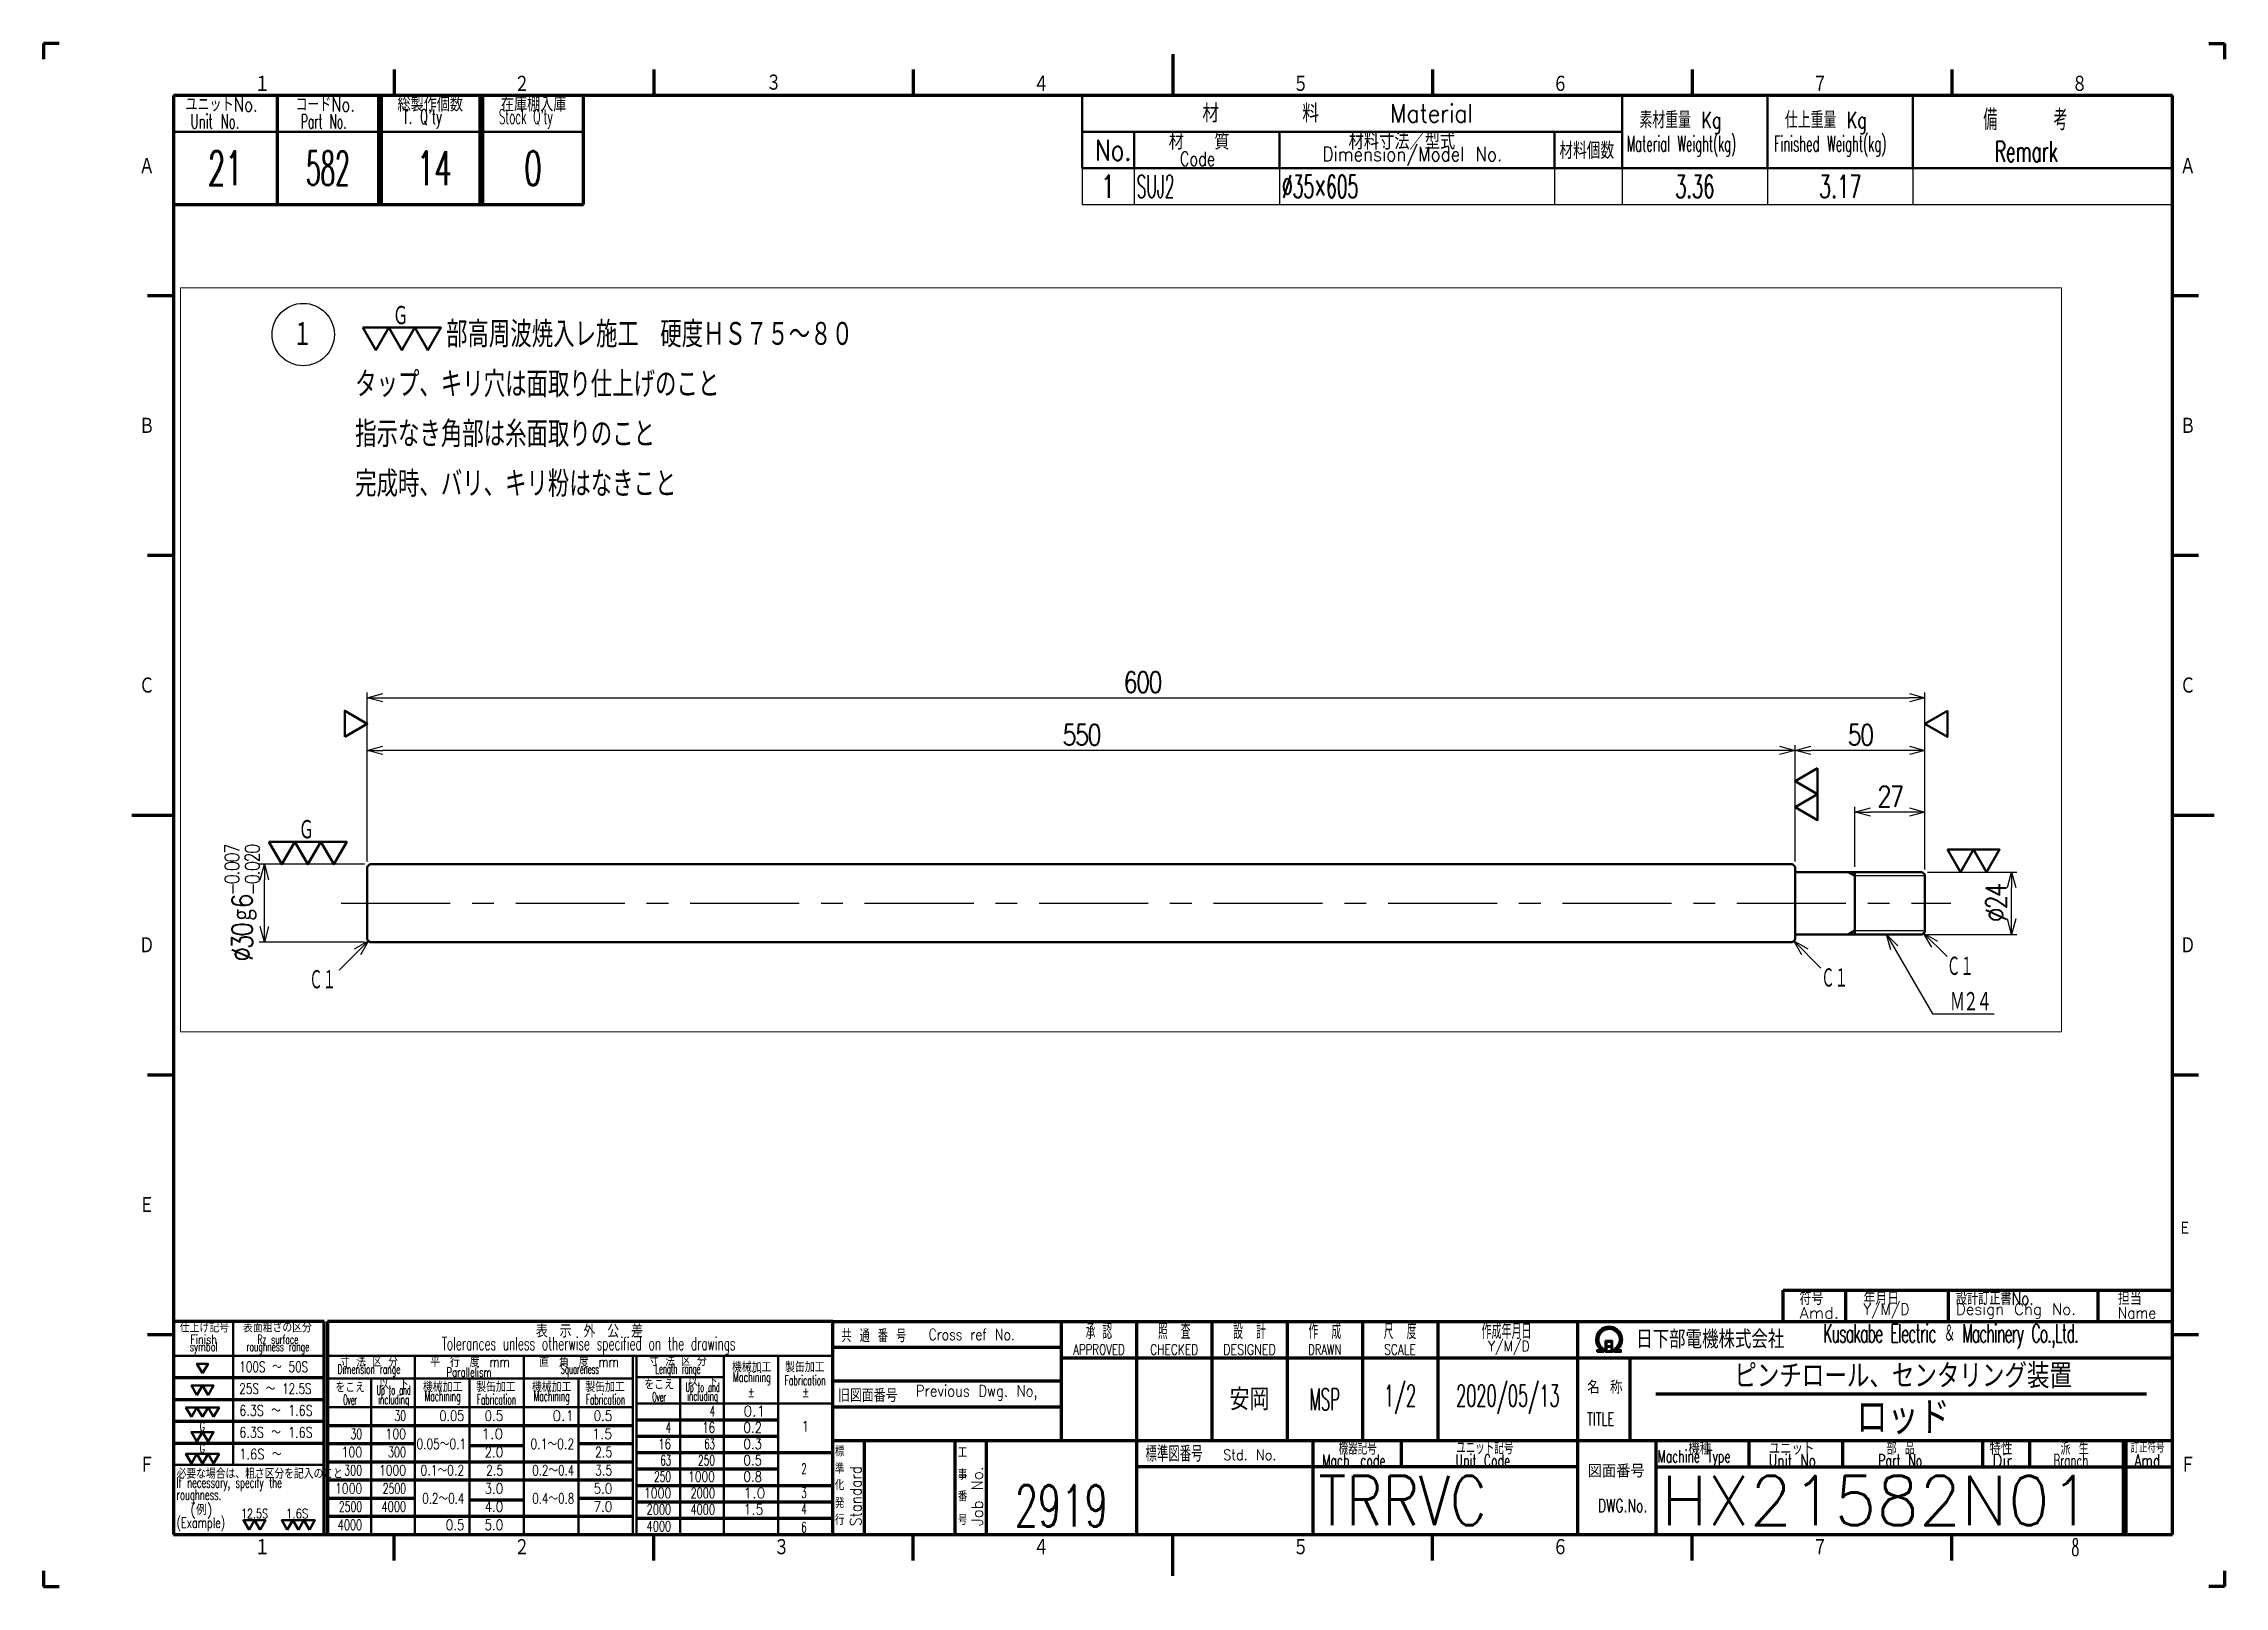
# Paper-space layout 'ICADSX Layout' of a CAD drawing. Header units: millimetres. Extents: x 0 to 420, y 0 to 297.
# The model-space entities are those that its viewports show. They can reach past a viewport. Long polylines and large blocks are cut down to what shows.
import ezdxf

# ---------------------------------------------------------------- set-up
doc = ezdxf.new("R2010")
doc.units = ezdxf.units.MM
doc.header["$LTSCALE"] = 0.330709
doc.linetypes.add('CENTER', pattern=[50.8, 31.75, -6.35, 6.35, -6.35])
for name, color, linetype in [('NoLayerName_001', 7, 'Continuous'), ('NoLayerName_002', 7, 'Continuous'), ('NoLayerName_003', 7, 'Continuous'), ('NoLayerName_004', 7, 'Continuous'), ('NoLayerName_005', 7, 'Continuous')]:
    doc.layers.add(name, color=color, linetype=linetype)
doc.layers.add('VIEWPORTS', color=7, linetype='Continuous', plot=False)
doc.styles.get("Standard").update_dxf_attribs({"font": 'txt', "bigfont": 'extfont2'})
doc.dimstyles.get("Standard").update_dxf_attribs({"dimtxt": 2.5, "dimasz": 2.5, "dimexe": 1.25, "dimexo": 0.625, "dimtad": 1, "dimdec": 3, "dimzin": 0, "dimdsep": 46, "dimtxsty": 'Standard', "dimcen": 2.5, "dimadec": 0, "dimazin": 0, "dimtfac": 0.75, "dimtdec": 3, "dimtmove": 0, "dimatfit": 3, "dimfxl": 1, "dimarcsym": 0})

# ---------------------------------------------------------------- blocks, each defined once
blk = doc.blocks.new('JZB_0001')
at = {"layer": 'NoLayerName_003', "color": 21, "linetype": 'Continuous', "lineweight": 25}
for p, q in [((0, 7), (0, 0)), ((10, 7), (10, 0)), ((38, 7), (38, 0)), ((91, 7), (91, 0)), ((104, 7), (104, 0)), ((132, 7), (132, 0)), ((160, 7), (160, 0)), ((0, 0), (10, 0)), ((10, 0), (38, 0)), ((38, 0), (91, 0)), ((91, 0), (104, 0)), ((104, 0), (132, 0)), ((132, 0), (160, 0)), ((160, 0), (210, 0))]:
    blk.add_line(p, q, dxfattribs=at)
at = {"layer": 'NoLayerName_003', "color": 2, "lineweight": 50, "char_height": 4.36}
for s, insert, attachment_point in [('\\A1;\\W0.7500;1', (5, 3.5), 5), ('\\A1;\\W0.5000;SUJ2', (10.5, 3.5), 4), ('\\A1;\\W0.5535;%%c35×605', (38.5, 3.5), 4), ('\\A1;\\W0.5769;3.36 ', (118, 3.5), 5), ('\\A1;\\W0.6250;3.17 ', (146, 3.5), 5)]:
    blk.add_mtext(s, dxfattribs=dict(at, insert=insert, attachment_point=attachment_point))
blk = doc.blocks.new('JZB_0002')
at = {"layer": 'NoLayerName_001', "color": 2, "lineweight": 50, "attachment_point": 5}
for s, insert, char_height in [('\\A1;\\W0.8333;ピンチロール、センタリング装置', (171.73, 29), 4.73), ('\\A1;\\W0.8333;安岡', (45.85, 24.5), 4.18), ('\\A1;\\W0.5000;MSP', (60.35, 24.5), 4.18), ('\\A1;\\W0.5625;1/2', (74.85, 24.5), 4.18), ('\\A1;\\W0.5455;2020/05/13', (95.6, 24.5), 4.18), ('\\A1;\\W0.8333;ロッド', (171.73, 21), 6.55)]:
    blk.add_mtext(s, dxfattribs=dict(at, insert=insert, char_height=char_height))
at = {"layer": 'NoLayerName_001', "color": 7, "lineweight": 50}
for s, insert, char_height, attachment_point in [('\\A1;\\W0.8203;TRRVC', (59.1, 5), 9.5, 4), ('\\A1;HX21582N01', (125.1, 5), 9.5, 4), ('\\A1;\\W0.6545;2919', (9.6, 0), 8, 8)]:
    blk.add_mtext(s, dxfattribs=dict(at, insert=insert, char_height=char_height, attachment_point=attachment_point))
blk = doc.blocks.new('JZB_0003')
at = {"layer": 'NoLayerName_001', "color": 2, "lineweight": 50, "char_height": 6.55, "attachment_point": 5}
for s, insert in [('\\A1;\\W0.6000;21', (3.27, 3.27)), ('\\A1;\\W0.5000;582', (23.02, 3.27)), ('\\A1;\\W0.6000;14', (43.52, 3.27)), ('\\A1;\\W0.6000;0', (62.52, 3.27))]:
    blk.add_mtext(s, dxfattribs=dict(at, insert=insert))
blk = doc.blocks.new('DIM_0001')
at = {"layer": 'NoLayerName_002', "color": 3, "linetype": 'Continuous', "lineweight": 25}
blk.add_circle((6, 6), 6, dxfattribs=at)
at = {"layer": 'NoLayerName_002', "color": 2, "linetype": 'Continuous', "lineweight": 50, "width": 0.666667}
blk.add_text('１', height=5, dxfattribs=at).set_placement((4, 3.5))
blk = doc.blocks.new('_OPEN30')
at = {"color": 0, "linetype": 'ByBlock', "lineweight": -2}
for p, q in [((-1, 0.267949), (0, 0)), ((0, 0), (-1, -0.267949)), ((0, 0), (-1, 0))]:
    blk.add_line(p, q, dxfattribs=at)
blk = doc.blocks.new('*D8')
at = {"layer": 'Defpoints', "color": 0}
for p in [(600, 79.11), (0, 14), (600, 11)]:
    blk.add_point(p, dxfattribs=at)
at = {"layer": 'NoLayerName_002', "color": 0, "linetype": 'Continuous', "lineweight": 25}
for p, q in [((0, 16), (0, 81.11)), ((6, 79.11), (594, 79.11)), ((600, 13), (600, 81.11))]:
    blk.add_line(p, q, dxfattribs=at)
at = {"layer": 'NoLayerName_002', "color": 0, "lineweight": 25, "xscale": 6, "yscale": 6, "zscale": 6, "rotation": 180}
blk.add_blockref('_OPEN30', (0, 79.11), dxfattribs=at)
at = {"layer": 'NoLayerName_002', "color": 0, "lineweight": 25, "xscale": 6, "yscale": 6, "zscale": 6}
blk.add_blockref('_OPEN30', (600, 79.11), dxfattribs=at)
at = {"layer": 'NoLayerName_002', "color": 2, "lineweight": 50, "insert": (298.49, 85.11), "char_height": 8, "attachment_point": 5}
blk.add_mtext('\\W0.8000;\\T0.8750;600', dxfattribs=at)
blk = doc.blocks.new('*D9')
at = {"layer": 'Defpoints', "color": 0}
for p in [(0, 58.8), (0, 14), (550, 14)]:
    blk.add_point(p, dxfattribs=at)
at = {"layer": 'NoLayerName_002', "color": 0, "linetype": 'Continuous', "lineweight": 25}
for p, q in [((0, 16), (0, 60.8)), ((550, 16), (550, 60.8)), ((544, 58.8), (6, 58.8))]:
    blk.add_line(p, q, dxfattribs=at)
at = {"layer": 'NoLayerName_002', "color": 0, "lineweight": 25, "xscale": 6, "yscale": 6, "zscale": 6}
for p, rotation in [((0, 58.8), 180), ((550, 58.8), 360)]:
    blk.add_blockref('_OPEN30', p, dxfattribs=dict(at, rotation=rotation))
at = {"layer": 'NoLayerName_002', "color": 2, "lineweight": 50, "insert": (275, 64.8), "char_height": 8, "attachment_point": 5}
blk.add_mtext('\\W0.8000;\\T0.8750;550', dxfattribs=at)
blk = doc.blocks.new('*D10')
at = {"layer": 'Defpoints', "color": 0}
for p in [(550, 58.8), (550, 14), (600, 11)]:
    blk.add_point(p, dxfattribs=at)
at = {"layer": 'NoLayerName_002', "color": 0, "linetype": 'Continuous', "lineweight": 25}
for p, q in [((550, 16), (550, 60.8)), ((600, 13), (600, 60.8)), ((594, 58.8), (556, 58.8))]:
    blk.add_line(p, q, dxfattribs=at)
at = {"layer": 'NoLayerName_002', "color": 0, "lineweight": 25, "xscale": 6, "yscale": 6, "zscale": 6}
for p, rotation in [((550, 58.8), 180), ((600, 58.8), 360)]:
    blk.add_blockref('_OPEN30', p, dxfattribs=dict(at, rotation=rotation))
at = {"layer": 'NoLayerName_002', "color": 2, "lineweight": 50, "insert": (575, 64.8), "char_height": 8, "attachment_point": 5}
blk.add_mtext('\\W0.8000;\\T0.8750;50', dxfattribs=at)
blk = doc.blocks.new('SX_FinishSymbol_2')
at = {"color": 0, "linetype": 'ByBlock', "lineweight": -2}
for points in [[(-1, 0.866), (-0.5, 0), (0, 0.866)], [(0, 0.866), (0.5, 0), (1, 0.866)]]:
    blk.add_lwpolyline(points, close=True, dxfattribs=at)
blk = doc.blocks.new('SX_FinishSymbol_1')
at = {"color": 0, "linetype": 'ByBlock', "lineweight": -2}
blk.add_lwpolyline([(-0.5, 0.866), (0, 0), (0.5, 0.866)], close=True, dxfattribs=at)
blk = doc.blocks.new('DIM_0002')
at = {"color": 3, "linetype": 'Continuous', "lineweight": 25}
blk.add_line((22.83, 19.06), (11.52, 7.75), dxfattribs=at)
blk.add_lwpolyline([(17.45, 15.95), (22.83, 19.06), (19.72, 13.68)], dxfattribs=at)
at = {"color": 2, "linetype": 'Continuous', "lineweight": 50, "width": 0.583333}
blk.add_text('Ｃ１', height=8, dxfattribs=at).set_placement((0, 0))
blk = doc.blocks.new('DIM_0003')
at = {"color": 3, "linetype": 'Continuous', "lineweight": 25}
blk.add_line((0, 18.38), (10.46, 7.92), dxfattribs=at)
blk.add_lwpolyline([(3.11, 13), (0, 18.38), (5.38, 15.27)], dxfattribs=at)
at = {"color": 2, "linetype": 'Continuous', "lineweight": 50, "width": 0.583333}
blk.add_text('Ｃ１', height=8, dxfattribs=at).set_placement((10.57, 0))
blk = doc.blocks.new('DIM_0004')
at = {"color": 3, "linetype": 'Continuous', "lineweight": 25}
blk.add_line((0, 16.9), (9.05, 7.85), dxfattribs=at)
blk.add_lwpolyline([(3.11, 11.52), (0, 16.9), (5.38, 13.79)], dxfattribs=at)
at = {"color": 2, "linetype": 'Continuous', "lineweight": 50, "width": 0.583333}
blk.add_text('Ｃ１', height=8, dxfattribs=at).set_placement((8.99, 0))
blk = doc.blocks.new('*D16')
at = {"layer": 'Defpoints', "color": 0}
for p in [(573, 35.11), (573, 12), (600, 11)]:
    blk.add_point(p, dxfattribs=at)
at = {"layer": 'NoLayerName_002', "color": 0, "linetype": 'Continuous', "lineweight": 25}
for p, q in [((573, 14), (573, 37.11)), ((594, 35.11), (579, 35.11)), ((600, 13), (600, 37.11))]:
    blk.add_line(p, q, dxfattribs=at)
at = {"layer": 'NoLayerName_002', "color": 0, "lineweight": 25, "xscale": 6, "yscale": 6, "zscale": 6, "rotation": 180}
blk.add_blockref('_OPEN30', (573, 35.11), dxfattribs=at)
at = {"layer": 'NoLayerName_002', "color": 0, "lineweight": 25, "xscale": 6, "yscale": 6, "zscale": 6}
blk.add_blockref('_OPEN30', (600, 35.11), dxfattribs=at)
at = {"layer": 'NoLayerName_002', "color": 2, "lineweight": 50, "insert": (586.5, 41.11), "char_height": 8, "attachment_point": 5}
blk.add_mtext('\\W0.8000;\\T0.8750;27', dxfattribs=at)
blk = doc.blocks.new('*D17')
at = {"layer": 'Defpoints', "color": 0}
for p in [(599, 12), (633.41, 12), (599, -12)]:
    blk.add_point(p, dxfattribs=at)
at = {"layer": 'NoLayerName_001', "color": 0, "linetype": 'Continuous', "lineweight": 25}
for p, q in [((601, 12), (635.41, 12)), ((633.41, -6), (633.41, 6)), ((601, -12), (635.41, -12))]:
    blk.add_line(p, q, dxfattribs=at)
at = {"layer": 'NoLayerName_001', "color": 0, "lineweight": 25, "xscale": 6, "yscale": 6, "zscale": 6}
for p, rotation in [((633.41, 12), 90), ((633.41, -12), 270)]:
    blk.add_blockref('_OPEN30', p, dxfattribs=dict(at, rotation=rotation))
at = {"layer": 'NoLayerName_001', "color": 2, "lineweight": 50, "insert": (627.41, 0), "char_height": 8, "attachment_point": 5, "rotation": 90}
blk.add_mtext('\\W0.8000;\\T0.8750;%%c24', dxfattribs=at)
blk = doc.blocks.new('SX_FinishSymbol_3')
at = {"color": 0, "linetype": 'ByBlock', "lineweight": -2}
for points in [[(-1.5, 0.866), (-1, 0), (-0.5, 0.866)], [(-0.5, 0.866), (0, 0), (0.5, 0.866)], [(0.5, 0.866), (1, 0), (1.5, 0.866)]]:
    blk.add_lwpolyline(points, close=True, dxfattribs=at)
blk = doc.blocks.new('*D19')
at = {"layer": 'Defpoints', "color": 0}
for p in [(-39.63, 15), (1, 15), (1, -15)]:
    blk.add_point(p, dxfattribs=at)
at = {"layer": 'NoLayerName_002', "color": 0, "linetype": 'Continuous', "lineweight": 25}
for p, q in [((-1, 15), (-41.63, 15)), ((-39.63, -9), (-39.63, 9)), ((-1, -15), (-41.63, -15))]:
    blk.add_line(p, q, dxfattribs=at)
at = {"layer": 'NoLayerName_002', "color": 0, "lineweight": 25, "xscale": 6, "yscale": 6, "zscale": 6}
for p, rotation in [((-39.63, 15), 90), ((-39.63, -15), 270)]:
    blk.add_blockref('_OPEN30', p, dxfattribs=dict(at, rotation=rotation))
at = {"layer": 'NoLayerName_002', "color": 2, "lineweight": 50, "insert": (-48.17, 0), "char_height": 8, "attachment_point": 5, "rotation": 90}
blk.add_mtext('\\A1;\\W0.8000;\\T0.8750;%%c30ｇ6{{\\H0.70x;\\A1;\\S-0.007^ -0.020;}}', dxfattribs=at)
blk = doc.blocks.new('JZB_0004')
at = {"layer": 'NoLayerName_003', "color": 7, "linetype": 'Continuous', "lineweight": 50}
for p, q in [((1, 30), (0, 29)), ((0, 29), (0, 1)), ((549, 30), (1, 30)), ((550, 29), (549, 30)), ((550, 29), (550, 1)), ((573, 27), (550, 27)), ((573, 27), (573, 3)), ((573.02, 27), (573, 26.98)), ((599, 27), (573.02, 27)), ((600, 26), (599, 27)), ((600, 26), (600, 4)), ((0, 1), (1, 0)), ((1, 0), (549, 0)), ((549, 0), (550, 1)), ((550, 3), (573, 3)), ((573, 3.02), (573.02, 3)), ((573.02, 3), (599, 3)), ((599, 3), (600, 4))]:
    blk.add_line(p, q, dxfattribs=at)
at = {"layer": 'NoLayerName_003', "color": 3, "linetype": 'Continuous', "lineweight": 50}
for p, q in [((573, 25.5), (570.4, 27)), ((573, 4.5), (570.4, 3))]:
    blk.add_line(p, q, dxfattribs=at)
at = {"layer": 'NoLayerName_003', "color": 3, "linetype": 'Continuous', "lineweight": 25}
for p, q in [((600, 25.5), (573, 25.5)), ((573, 4.5), (600, 4.5))]:
    blk.add_line(p, q, dxfattribs=at)

msp = doc.modelspace()

# ---------------------------------------------------------------- linework, layer by layer
at = {"layer": 'NoLayerName_002', "color": 4, "linetype": 'CENTER', "lineweight": 25}
msp.add_line((-10, 0), (610, 0), dxfattribs=at)

# ---------------------------------------------------------------- block references
at = {"layer": 'NoLayerName_001'}
msp.add_blockref('JZB_0004', (0, -15), dxfattribs=at)
at = {"layer": 'NoLayerName_002', "color": 1, "lineweight": 50}
for name, p, xscale, yscale, zscale, rotation in [('SX_FinishSymbol_1', (0, 69.0945), 10, 10, 10, 89.99999999999999), ('SX_FinishSymbol_1', (600, 69.0251), 9.999999999999996, 9.999999999999996, 9.999999999999996, 269.9999999999999), ('SX_FinishSymbol_2', (550, 42.0042), 9.999999999999996, 9.999999999999996, 9.999999999999996, 269.9999999999999)]:
    msp.add_blockref(name, p, dxfattribs=dict(at, xscale=xscale, yscale=yscale, zscale=zscale, rotation=rotation))
at = {"layer": 'NoLayerName_002', "color": 1, "lineweight": 50, "xscale": 10, "yscale": 10, "zscale": 10}
msp.add_blockref('SX_FinishSymbol_2', (618.7459, 12), dxfattribs=at)
at = {"layer": 'NoLayerName_002', "color": 3, "linetype": 'Continuous', "lineweight": 25}
for name, p in [('DIM_0002', (-22.3307, -33.5587)), ('DIM_0003', (549.5, -32.8798)), ('DIM_0004', (599.5, -28.3985))]:
    msp.add_blockref(name, p, dxfattribs=at)
at = {"layer": 'NoLayerName_003', "color": 1, "lineweight": 50, "xscale": 10, "yscale": 10, "zscale": 10}
for p in [(13.3717, 212.953), (-22.8985, 15)]:
    msp.add_blockref('SX_FinishSymbol_3', p, dxfattribs=at)

# ---------------------------------------------------------------- texts
at = {"layer": 'NoLayerName_002', "color": 2, "linetype": 'Continuous', "lineweight": 50, "insert": (609.6078, -42.0239), "char_height": 8, "attachment_point": 7, "line_spacing_factor": 0.75}
msp.add_mtext('\\A1;\\W0.6667;\\T0.8750;Ｍ２４', dxfattribs=at)
at = {"layer": 'NoLayerName_003', "color": 2, "lineweight": 50, "char_height": 8, "attachment_point": 7}
for insert in [(9.9183, 222.1708), (-26.352, 24.2177)]:
    msp.add_mtext('\\A1;\\W0.6667;\\T0.8750;Ｇ', dxfattribs=dict(at, insert=insert))

# ---------------------------------------------------------------- dimensions: what is measured, and where the dimension line sits
at = {"layer": 'NoLayerName_001', "color": 3, "linetype": 'Continuous', "lineweight": 50}
dim = msp.add_linear_dim(base=(633.4055, 12), p1=(599, -12), p2=(599, 12), angle=90, text='\\W0.8000;\\T0.8750;<>', dimstyle='Standard', override={"dimtxt": 8, "dimasz": 6, "dimexe": 2, "dimexo": 2, "dimgap": 2, "dimzin": 8, "dimpost": '%%c<>', "dimblk": 'OPEN30', "dimclrd": 0, "dimclre": 0, "dimclrt": 2, "dimtp": 0, "dimtm": 0, "dimlwd": 25, "dimlwe": 25}, dxfattribs=at)
dim.commit()
dim.dimension.update_dxf_attribs({"geometry": '*D17', "text_midpoint": (633.4055, 0), "dimtype": 160})
at = {"layer": 'NoLayerName_002', "color": 3, "linetype": 'Continuous', "lineweight": 50}
dim = msp.add_linear_dim(base=(600, 79.1119), p1=(0, 14), p2=(600, 11), text='\\W0.8000;\\T0.8750;<>', dimstyle='Standard', override={"dimtxt": 8, "dimasz": 6, "dimexe": 2, "dimexo": 2, "dimgap": 2, "dimzin": 8, "dimblk": 'OPEN30', "dimclrd": 0, "dimclre": 0, "dimclrt": 2, "dimtp": 0, "dimtm": 0, "dimlwd": 25, "dimlwe": 25}, dxfattribs=at)
dim.commit()
dim.dimension.update_dxf_attribs({"geometry": '*D8', "text_midpoint": (298.4948, 79.1119), "dimtype": 160})
for base, p1, p2, angle, override, picture, middle in [((0, 58.799), (550, 14), (0, 14), 180, {"dimtxt": 8, "dimasz": 6, "dimexe": 2, "dimexo": 2, "dimgap": 2, "dimzin": 8, "dimblk": 'OPEN30', "dimclrd": 0, "dimclre": 0, "dimclrt": 2, "dimtp": 0, "dimtm": 0, "dimlwd": 25, "dimlwe": 25}, '*D9', (275, 58.799)), ((550, 58.799), (600, 11), (550, 14), 180, {"dimtxt": 8, "dimasz": 6, "dimexe": 2, "dimexo": 2, "dimgap": 2, "dimzin": 8, "dimblk": 'OPEN30', "dimclrd": 0, "dimclre": 0, "dimclrt": 2, "dimtp": 0, "dimtm": 0, "dimlwd": 25, "dimlwe": 25}, '*D10', (575, 58.799)), ((-39.6344, 15), (1, -15), (1, 15), 90, {"dimtxt": 8, "dimasz": 6, "dimexe": 2, "dimexo": 2, "dimgap": 2, "dimzin": 8, "dimpost": '%%c<>ｇ6{{\\H0.70x;\\A1;\\S-0.007^-0.020;}}', "dimblk": 'OPEN30', "dimclrd": 0, "dimclre": 0, "dimclrt": 2, "dimtp": -0.007, "dimtm": 0.02, "dimtfac": 0.7, "dimtolj": 1, "dimtzin": 0, "dimlwd": 25, "dimlwe": 25}, '*D19', (-39.6344, 0)), ((573, 35.1122), (600, 11), (573, 12), 180, {"dimtxt": 8, "dimasz": 6, "dimexe": 2, "dimexo": 2, "dimgap": 2, "dimzin": 8, "dimblk": 'OPEN30', "dimclrd": 0, "dimclre": 0, "dimclrt": 2, "dimtp": 0, "dimtm": 0, "dimlwd": 25, "dimlwe": 25}, '*D16', (586.5, 35.1122))]:
    dim = msp.add_linear_dim(base=base, p1=p1, p2=p2, angle=angle, text='\\W0.8000;\\T0.8750;<>', dimstyle='Standard', override=override, dxfattribs=at)
    dim.commit()
    dim.dimension.update_dxf_attribs({"geometry": picture, "text_midpoint": middle, "dimtype": 160})

# ---------------------------------------------------------------- leaders
at = {"layer": 'NoLayerName_002', "color": 3, "linetype": 'Continuous', "lineweight": 25, "annotation_type": 0, "has_hookline": 1, "hookline_direction": 0, "text_width": 17.019}
msp.add_leader([(585.203, -12), (602.9828, -42.6489), (608.9828, -42.6489)], dimstyle='Standard', override={"dimtxt": 8, "dimasz": 6, "dimldrblk": 'OPEN30'}, dxfattribs=at)

psp = doc.layouts.new('ICADSX Layout')

# ---------------------------------------------------------------- linework, layer by layer
at = {"layer": 'NoLayerName_001', "color": 21, "linetype": 'Continuous', "lineweight": 100, "ltscale": 0.5}
for p, q in [((45, 287), (45, 266)), ((64.5, 287), (64.5, 266)), ((65, 287), (65, 266)), ((84, 287), (84, 266)), ((84.5, 287), (84.5, 266)), ((335, 57), (410, 57)), ((335, 51), (335, 57)), ((347, 57), (347, 51)), ((366.8, 57), (366.8, 51)), ((395.6, 57), (395.6, 51)), ((54, 51), (25, 51)), ((54, 10), (54, 51)), ((152, 51), (54.7, 51)), ((54.7, 51), (54.7, 10)), ((196, 51), (196, 28)), ((210.5, 51), (210.5, 10)), ((225, 51), (225, 28)), ((239.5, 51), (239.5, 28)), ((254, 51), (254, 28)), ((268.5, 51), (268.5, 28)), ((295.5, 10), (295.5, 51)), ((196, 46), (152, 46)), ((196, 44), (410, 44)), ((305.5, 44), (305.5, 28)), ((196, 39.5), (152, 39.5)), ((196, 34.5), (152, 34.5)), ((405, 37), (310.5, 37)), ((410, 28), (152, 28)), ((158, 28), (158, 10)), ((175.5, 28), (175.5, 10)), ((181.5, 28), (181.5, 10)), ((244.5, 10), (244.5, 28)), ((261.5, 23), (261.5, 28)), ((310.5, 28), (310.5, 10)), ((328.5, 23), (328.5, 28)), ((346.5, 23), (346.5, 28)), ((373.5, 23), (373.5, 28)), ((382.5, 23), (382.5, 28)), ((400.5, 28), (400.5, 10)), ((401, 28), (401, 10)), ((295.5, 23), (210.5, 23)), ((310.5, 23), (410, 23))]:
    psp.add_line(p, q, dxfattribs=at)
at = {"layer": 'NoLayerName_001', "color": 7, "linetype": 'Continuous', "lineweight": 100, "ltscale": 0.5}
for p, q in [((104, 266), (104, 287)), ((25, 266), (64.5, 266)), ((64.5, 266), (104, 266)), ((152, 51), (410, 51)), ((152, 10), (152, 51))]:
    psp.add_line(p, q, dxfattribs=at)
at = {"layer": 'NoLayerName_001', "color": 21, "linetype": 'Continuous', "lineweight": 50, "ltscale": 0.5}
for p, q in [((200, 273), (200, 287)), ((304, 287), (304, 273)), ((332, 273), (332, 287)), ((360, 287), (360, 273)), ((25, 280), (64.5, 280)), ((64.5, 280), (104, 280)), ((200, 280), (304, 280)), ((210, 273), (210, 280)), ((238, 280), (238, 273)), ((291, 280), (291, 273)), ((200, 273), (410, 273)), ((36.5, 51), (36.5, 23.4)), ((25, 44.4), (54, 44.4)), ((54.7, 44.4), (152, 44.4)), ((71.5, 44.4), (71.5, 10)), ((92.5, 44.4), (92.5, 10)), ((113.5, 10), (113.5, 44.4)), ((114.2, 44.4), (114.2, 10)), ((131, 44.4), (131, 10)), ((141.5, 44.4), (141.5, 10)), ((54.7, 40), (113.5, 40)), ((63.1, 40), (63.1, 10)), ((82, 40), (82, 10)), ((103, 40), (103, 10)), ((114.2, 40.3), (131, 40.3)), ((122.6, 40.3), (122.6, 10)), ((54.7, 34.5), (113.5, 34.5)), ((114.2, 35.2), (152, 35.2)), ((25, 23.4), (54, 23.4))]:
    psp.add_line(p, q, dxfattribs=at)
at = {"layer": 'NoLayerName_001', "color": 2, "linetype": 'Continuous', "lineweight": 100, "ltscale": 0.5}
for p, q in [((25, 40.2), (54, 40.2)), ((25, 36), (54, 36)), ((25, 31.8), (54, 31.8)), ((54.7, 31), (113.5, 31)), ((114.2, 32.05), (141.5, 32.05)), ((25, 27.6), (54, 27.6)), ((54.7, 27.5), (71.5, 27.5)), ((82, 27.15), (92.5, 27.15)), ((103, 27.5), (113.5, 27.5)), ((114.2, 28.9), (141.5, 28.9)), ((114.2, 25.75), (152, 25.75)), ((54.7, 24), (113.5, 24)), ((114.2, 22.6), (141.5, 22.6)), ((54.7, 20.5), (113.5, 20.5)), ((54.7, 17), (71.5, 17)), ((103, 17), (113.5, 17)), ((114.2, 19.45), (152, 19.45)), ((54.7, 13.5), (113.5, 13.5)), ((82, 16.65), (92.5, 16.65)), ((114.2, 16.3), (152, 16.3)), ((114.2, 13.15), (152, 13.15))]:
    psp.add_line(p, q, dxfattribs=at)
at = {"layer": 'NoLayerName_001', "color": 2, "linetype": 'Continuous', "lineweight": 50, "ltscale": 0.5}
for points in [[(300.82, 47.24), (300.82, 45.13), (302.12, 45.13), (302.12, 47.24)], [(300.97, 47.09), (300.97, 46.26), (301.97, 46.26), (301.97, 47.09)], [(301.97, 46.11), (301.97, 45.28), (300.97, 45.28), (300.97, 46.11)]]:
    psp.add_lwpolyline(points, close=True, dxfattribs=at)
at = {"layer": 'NoLayerName_001', "color": 1, "linetype": 'Continuous', "lineweight": 50, "ltscale": 0.5}
for points in [[(30.6, 41.02), (31.66, 42.86), (29.54, 42.86), (30.6, 41.02)], [(29.54, 36.82), (30.6, 38.66), (28.48, 38.66), (29.54, 36.82)], [(31.66, 36.82), (32.72, 38.66), (30.6, 38.66), (31.66, 36.82)], [(28.48, 32.62), (29.54, 34.46), (27.42, 34.46), (28.48, 32.62)], [(30.6, 32.62), (31.66, 34.46), (29.54, 34.46), (30.6, 32.62)], [(32.72, 32.62), (33.78, 34.46), (31.66, 34.46), (32.72, 32.62)], [(29.54, 27.86), (30.6, 29.69), (28.48, 29.69), (29.54, 27.86)], [(31.66, 27.86), (32.72, 29.69), (30.6, 29.69), (31.66, 27.86)], [(28.48, 23.66), (29.54, 25.49), (27.42, 25.49), (28.48, 23.66)], [(30.6, 23.66), (31.66, 25.49), (29.54, 25.49), (30.6, 23.66)], [(32.72, 23.66), (33.78, 25.49), (31.66, 25.49), (32.72, 23.66)], [(39.56, 10.88), (40.62, 12.72), (38.49, 12.72), (39.56, 10.88)], [(41.68, 10.88), (42.74, 12.72), (40.62, 12.72), (41.68, 10.88)], [(46.93, 10.88), (47.99, 12.72), (45.87, 12.72), (46.93, 10.88)], [(49.06, 10.88), (50.12, 12.72), (47.99, 12.72), (49.06, 10.88)], [(51.18, 10.88), (52.24, 12.72), (50.12, 12.72), (51.18, 10.88)]]:
    psp.add_lwpolyline(points, close=True, dxfattribs=at)
at = {"layer": 'NoLayerName_001', "color": 2, "linetype": 'Continuous', "lineweight": 50, "ltscale": 0.5}
for points in [[(299.22, 45.14), (300.42, 45.14), (300.42, 45.75)], [(299.22, 45.31), (300.17, 45.31), (300.17, 45.65)], [(299.92, 45.56), (299.92, 45.49), (299.22, 45.49), (299.22, 45.14)], [(302.52, 45.71), (302.52, 45.14), (303.78, 45.14), (303.78, 45.49), (303.05, 45.49), (303.05, 45.54)], [(302.77, 45.61), (302.77, 45.31), (303.78, 45.31)]]:
    psp.add_lwpolyline(points, dxfattribs=at)
for radius, start, end in [(2.5, 308.2706, 230.8952), (2.28, 303.9949, 234.4013), (2.06, 299.8294, 238.4756)]:
    psp.add_arc((301.5, 47.5), radius, start, end, dxfattribs=at)
at = {"layer": 'NoLayerName_005', "color": 7, "linetype": 'Continuous', "lineweight": 100, "ltscale": 0.5}
for p, q in [((3, 297), (0, 297)), ((0, 297), (0, 294)), ((217.5, 295), (217.5, 287)), ((417, 297), (420, 297)), ((420, 297), (420, 294)), ((67.5, 292), (67.5, 287)), ((117.5, 292), (117.5, 287)), ((167.5, 292), (167.5, 287)), ((267.5, 292), (267.5, 287)), ((317.5, 292), (317.5, 287)), ((367.5, 292), (367.5, 287)), ((410, 287), (25, 287)), ((25, 287), (25, 10)), ((410, 10), (410, 287)), ((20, 248.5), (25, 248.5)), ((410, 248.5), (415, 248.5)), ((20, 198.5), (25, 198.5)), ((410, 198.5), (415, 198.5)), ((17, 148.5), (25, 148.5)), ((410, 148.5), (418, 148.5)), ((20, 98.5), (25, 98.5)), ((410, 98.5), (415, 98.5)), ((20, 48.5), (25, 48.5)), ((410, 48.5), (415, 48.5)), ((25, 10), (410, 10)), ((67.5, 5), (67.5, 10)), ((117.5, 5), (117.5, 10)), ((167.5, 5), (167.5, 10)), ((217.5, 2), (217.5, 10)), ((267.5, 5), (267.5, 10)), ((317.5, 5), (317.5, 10)), ((367.5, 5), (367.5, 10)), ((0, 3), (0, 0)), ((0, 0), (3, 0)), ((420, 0), (417, 0)), ((420, 3), (420, 0))]:
    psp.add_line(p, q, dxfattribs=at)
at = {"layer": 'NoLayerName_005', "color": 7, "linetype": 'Continuous', "lineweight": 50, "ltscale": 0.5}
psp.add_line((410, 51.26), (410, 78.46), dxfattribs=at)

# ---------------------------------------------------------------- block references
at = {"layer": 'NoLayerName_001', "ltscale": 0.5}
for name, p in [('JZB_0003', (31.73, 269.73)), ('JZB_0001', (200, 266)), ('JZB_0002', (186.4, 11.5))]:
    psp.add_blockref(name, p, dxfattribs=at)
at = {"layer": 'NoLayerName_002', "color": 3, "linetype": 'Continuous', "lineweight": 25, "ltscale": 0.5}
psp.add_blockref('DIM_0001', (44, 235), dxfattribs=at)

# ---------------------------------------------------------------- texts
at = {"layer": 'NoLayerName_001', "color": 2, "lineweight": 25, "ltscale": 0.5, "char_height": 2.75, "attachment_point": 7}
for s, insert in [('\\A1;\\W0.7710;ユニットNo.', (27.29, 283.92)), ('\\A1;\\W0.7584;コードNo.', (48.52, 283.92)), ('\\A1;\\W0.8333;総製作個数', (68.16, 283.92)), ('\\A1;\\W0.8333;在庫棚入庫', (88.08, 283.92)), ('\\A1;\\W0.6000;Unit No.', (28.29, 280.64)), ('\\A1;\\W0.5455;Part No.', (49.52, 280.64)), ("\\A1;\\W0.6000;T. Q'ty", (69.16, 280.64)), ("\\A1;\\W0.5263;Stock Q'ty", (87.69, 280.64))]:
    psp.add_mtext(s, dxfattribs=dict(at, insert=insert))
at = {"layer": 'NoLayerName_001', "color": 2, "lineweight": 50, "ltscale": 0.5}
for s, insert, char_height, attachment_point in [('\\A1;\\W0.8333;材\u3000\u3000\u3000\u3000\u3000料', (223.18, 281.82), 3.5, 7), ('\\A1;\\W0.8780;Material', (259.34, 281.82), 3.5, 7), ('\\A1;\\W0.7051;素材重量 Kg', (307.35, 279.63), 3.2, 7), ('\\A1;\\W0.7051;仕上重量 Kg', (335.35, 279.63), 3.2, 7), ('\\A1;\\W0.6081;備     考', (373.58, 280.33), 4, 7), ('\\A1;\\W0.8036;No.', (202.5, 274.5), 4, 7), ('\\A1;\\W0.8333;材\u3000\u3000質', (216.68, 276.59), 3.2, 7), ('\\A1;\\W0.8636;Dimension/Model No.', (246.26, 273.45), 2.75, 7), ('\\A1;\\W0.8333;材料寸法／型式', (251.33, 276.59), 3.2, 7), ('\\A1;\\W0.7500;材料個数', (291.92, 274.79), 3.2, 7), ('\\A1;\\W0.5361;Material Weight(kg)', (304.87, 275.25), 3, 7), ('\\A1;\\W0.5415;Finished Weight(kg)', (333.24, 275.25), 3, 7), ('\\A1;\\W0.6000;Remark', (375.77, 274.25), 4, 7), ('\\A1;\\W0.7500;Code', (218.82, 273.45), 2.75, 7), ('\\A1;\\W0.8333;符号', (338.17, 54.18), 2.5, 7), ('\\A1;\\W0.8750;Y/M/D', (350.49, 51.55), 2.2, 7), ('\\A1;\\W0.8333;年月日', (350.49, 54.18), 2.5, 7), ('\\A1;\\W0.7800;設計訂正書No.', (368.29, 54.18), 2.5, 7), ('\\A1;\\W0.8333;担当', (399.5, 54.18), 2.5, 7), ('\\A1;\\W0.8333;仕上げ記号', (30.97, 48.87), 1.75, 8), ('\\A1;\\W0.8333;表面粗さの区分', (45.03, 48.87), 1.75, 8), ('\\A1;\\W0.8333;表\u3000示\u3000外\u3000公\u3000差', (105.12, 47.88), 2.5, 8), ('\\A1;\\W0.5147;承 認', (203.25, 49.09), 3, 5), ('\\A1;\\W0.4773;照  査', (217.75, 49.09), 3, 5), ('\\A1;\\W0.4773;設  計', (232.25, 49.09), 3, 5), ('\\A1;\\W0.4773;作  成', (246.75, 49.09), 3, 5), ('\\A1;\\W0.4773;尺  度', (261.25, 49.09), 3, 5), ('\\A1;\\W0.5833;作成年月日', (276.94, 47.59), 3, 7), ('\\A1;\\W1.0500;Amd.', (338.17, 51.55), 2.2, 7), ('\\A1;\\W0.5647;\\T0.9000;Kusakabe Electric ＆ Machinery Co.,Ltd.', (342.76, 45.8), 3.5, 7), ('\\A1;\\W0.9671;Design Chg No.', (368.29, 51.55), 2.2, 7), ('\\A1;\\W0.8750;Name', (399.5, 51.55), 2.2, 7), ('\\A1;\\W0.6545;symbol', (30.82, 44.7), 1.75, 8), ('\\A1;\\W0.7714;Finish', (30.82, 46.67), 1.75, 8), ('\\A1;\\W0.6000;roughness range', (45.12, 44.7), 1.75, 8), ('\\A1;\\W0.6000;Rz surface', (45.12, 46.67), 1.75, 8), ('\\A1;\\W0.5909;Tolerances unless otherwise specified on the drawings', (104.97, 44.67), 2.5, 8), ('\\A1;\\W0.7051;共 通 番 号', (159.88, 48.25), 2.5, 5), ('\\A1;\\W0.7905;Cross ref No.', (178.74, 48.5), 2.2, 5), ('\\A1;\\W0.7200;APPROVED', (203.25, 45.59), 2, 5), ('\\A1;\\W0.7500;CHECKED', (217.75, 45.59), 2, 5), ('\\A1;\\W0.7826;DESIGNED', (232.25, 45.59), 2, 5), ('\\A1;\\W0.7031;DRAWN', (246.75, 45.59), 2, 5), ('\\A1;\\W0.7500;SCALE', (261.25, 45.59), 2, 5), ('\\A1;\\W0.8750;Y/M/D', (278.19, 44.59), 2, 7), ('\\A1;\\W0.8233;日下部電機株式会社', (306.72, 45.8), 3.5, 7), ('\\A1;\\W0.7340;100S ～ 50S', (37.69, 41.26), 2, 7), ('\\A1;\\W0.6037;Dimension range', (62.67, 40.36), 1.75, 8), ('\\A1;\\W0.7051;寸 法 区 分', (62.67, 42.21), 2, 8), ('\\A1;\\W0.7609;平\u3000行\u3000度\u3000mm', (82.11, 42.21), 2, 8), ('\\A1;\\W0.6849;Parallelism', (81.93, 40.36), 1.75, 8), ('\\A1;\\W0.7609;直\u3000角\u3000度\u3000mm', (103.11, 42.21), 2, 8), ('\\A1;\\W0.5500;Squareness', (103.26, 40.36), 1.75, 8), ('\\A1;\\W0.7051;寸 法 区 分', (122.17, 42.39), 1.9, 8), ('\\A1;\\W0.5000;Length range', (122.17, 40.31), 1.9, 8), ('\\A1;\\W0.8333;機械加工', (136.38, 41.24), 1.9, 8), ('\\A1;\\W0.8333;製缶加工', (146.61, 41.24), 1.9, 8), ('\\A1;\\W0.7353;25S ～ 12.5S', (37.69, 37.06), 2, 7), ('\\A1;\\W0.8333;をこえ', (59.04, 37.35), 1.9, 8), ('\\A1;\\W0.4500;Up to and', (67.42, 36.3), 1.8, 8), ('\\A1;\\W0.8333;以\u3000下', (67.44, 37.95), 1.9, 8), ('\\A1;\\W0.8333;機械加工', (76.85, 37.42), 1.9, 8), ('\\A1;\\W0.8333;製缶加工', (87.11, 37.42), 1.9, 8), ('\\A1;\\W0.8333;機械加工', (97.85, 37.42), 1.9, 8), ('\\A1;\\W0.8333;製缶加工', (108.11, 37.42), 1.9, 8), ('\\A1;\\W0.8333;をこえ', (118.54, 37.9), 1.9, 8), ('\\A1;\\W0.4500;Up to and', (126.92, 36.85), 1.8, 8), ('\\A1;\\W0.8333;以\u3000下', (126.94, 38.5), 1.9, 8), ('\\A1;\\W0.5870;Machining', (136.42, 38.72), 1.9, 8), ('\\A1;\\W0.8333;±', (136.27, 36.46), 1.9, 8), ('\\A1;\\W0.5690;Fabrication', (146.67, 38.72), 1.9, 8), ('\\A1;\\W0.8333;±', (146.77, 36.46), 1.9, 8), ('\\A1;\\W0.8333;旧図面番号', (153, 35.5), 2.5, 7), ('\\A1;\\W0.8407;Previous Dwg. No,', (168.01, 35.8), 2.2, 7), ('\\A1;\\W0.8824;名 称', (297.26, 37.07), 2.5, 7), ('\\A1;\\W0.7867;6.3S ～ 1.6S', (37.69, 32.86), 2, 7), ('\\A1;\\W0.4500;Over', (59.04, 34.92), 2, 8), ('\\A1;\\W0.5651;including', (67.44, 34.48), 1.8, 8), ('\\A1;\\W0.6545;30', (69.8, 31.85), 2, 9), ('\\A1;\\W0.5283;Machining', (76.85, 34.99), 2, 8), ('\\A1;\\W0.8000;0.05', (81.02, 31.85), 2, 9), ('\\A1;\\W0.5121;Fabrication', (87.22, 34.99), 2, 8), ('\\A1;\\W0.8308;0.5', (88.51, 31.85), 2, 9), ('\\A1;\\W0.5283;Machining', (97.85, 34.99), 2, 8), ('\\A1;\\W0.9818;0.1', (102.19, 31.85), 2, 9), ('\\A1;\\W0.5121;Fabrication', (108.22, 34.99), 2, 8), ('\\A1;\\W0.8308;0.5', (109.51, 31.85), 2, 9), ('\\A1;\\W0.4500;Over', (118.54, 35.57), 1.8, 8), ('\\A1;\\W0.5651;including', (126.94, 35.13), 1.8, 8), ('\\A1;\\W0.6000;4', (129.3, 32.73), 2, 9), ('\\A1;\\W0.9818;0.1', (134.79, 32.73), 2, 7), ('\\A1;\\W0.6000;G', (31.04, 29.89), 1.8, 9), ('\\A1;\\W0.7867;6.3S ～ 1.6S', (37.69, 28.66), 2, 7), ('\\A1;\\W0.6545;30', (61.35, 28.35), 2, 9), ('\\A1;\\W0.7714;100', (69.8, 28.35), 2, 9), ('\\A1;\\W0.9818;1.0', (88.51, 28.35), 2, 9), ('\\A1;\\W0.9000;1.5', (109.51, 28.35), 2, 9), ('\\A1;\\W0.6000;4', (120.85, 29.58), 2, 9), ('\\A1;\\W0.7200;16', (129.3, 29.58), 2, 9), ('\\A1;\\W0.8308;0.2', (134.79, 29.58), 2, 7), ('\\A1;\\W0.9000;1', (145.92, 29.81), 2, 7), ('\\A1;\\W0.6429;TITLE', (297.26, 30.99), 2.5, 7), ('\\A1;\\W0.6000;G', (31.04, 25.69), 1.8, 9), ('\\A1;\\W0.8065;1.6S ～ ', (37.69, 24.46), 2, 7), ('\\A1;\\W0.7714;100', (61.35, 24.85), 2, 9), ('\\A1;\\W0.6750;300', (69.8, 24.85), 2, 9), ('\\A1;\\W0.7459;0.05～0.1', (81.36, 26.42), 2, 9), ('\\A1;\\W0.8308;2.0', (88.51, 24.85), 2, 9), ('\\A1;\\W0.7692;0.1～0.2', (102.19, 26.42), 2, 9), ('\\A1;\\W0.7714;2.5', (109.51, 24.85), 2, 9), ('\\A1;\\W0.7200;16', (120.85, 26.43), 2, 9), ('\\A1;\\W0.6000;63', (120.85, 23.28), 2, 9), ('\\A1;\\W0.6353;250', (129.3, 23.28), 2, 9), ('\\A1;\\W0.6000;63', (129.3, 26.43), 2, 9), ('\\A1;\\W0.8308;0.3', (134.79, 26.43), 2, 7), ('\\A1;\\W0.8308;0.5', (134.79, 23.28), 2, 7), ('\\A1;\\W0.8333;標', (152.39, 25.01), 2, 7), ('\\A1;\\W0.8333;工', (176.06, 24.81), 2, 7), ('\\A1;\\W0.6667;標準図番号', (212.21, 24.02), 3, 7), ('\\A1;\\W0.9000;Std. No.', (227.18, 24.32), 2, 7), ('\\A1;\\W0.6429;Mach. code', (246.24, 23.01), 2.4, 7), ('\\A1;\\W0.6667;機器記号', (249.42, 25.34), 2.5, 7), ('\\A1;\\W0.6480;Unit Code', (271.9, 23.01), 2.4, 7), ('\\A1;\\W0.6667;ユニット記号', (272.06, 25.43), 2.5, 7), ('\\A1;\\W0.6353;Machine Type', (310.83, 23.03), 2.4, 7), ('\\A1;\\W0.8333;機種', (316.76, 25.34), 2.4, 7), ('\\A1;\\W0.8333;ユニット', (332.24, 25.34), 2.4, 7), ('\\A1;\\W0.7200;Unit No.', (332.25, 23.03), 2.4, 7), ('\\A1;\\W0.6545;Part No.', (353.3, 23.03), 2.4, 7), ('\\A1;\\W0.7353;部 品', (354.93, 25.34), 2.4, 7), ('\\A1;\\W0.8333;特性', (374.77, 25.34), 2.4, 7), ('\\A1;\\W0.9000;Dir.', (375.3, 23.03), 2.4, 7), ('\\A1;\\W0.6000;Branch', (387.07, 23.03), 2.4, 7), ('\\A1;\\W0.7353;派 生', (388.43, 25.34), 2.4, 7), ('\\A1;\\W0.5833;訂正符号', (401.94, 25.74), 2, 7), ('\\A1;\\W0.7200;Amd.', (402.67, 23.03), 2.4, 7), ('\\A1;\\W0.7083;必要な場合は、粗さ区分を記入のこと', (25.61, 20.72), 1.9, 7), ('\\A1;\\W0.5851;If necessary, specify the', (25.61, 18.32), 2, 7), ('\\A1;\\W0.6750;300', (61.35, 21.35), 2, 9), ('\\A1;\\W0.7579;1000', (69.8, 21.35), 2, 9), ('\\A1;\\W0.7692;0.1～0.2', (81.02, 21.35), 2, 9), ('\\A1;\\W0.7714;2.5', (88.51, 21.35), 2, 9), ('\\A1;\\W0.7229;0.2～0.4', (102.19, 21.35), 2, 9), ('\\A1;\\W0.7714;3.5', (109.51, 21.35), 2, 9), ('\\A1;\\W0.6353;250', (120.85, 20.13), 2, 9), ('\\A1;\\W0.7579;1000', (129.3, 20.13), 2, 9), ('\\A1;\\W0.8308;0.8', (134.79, 20.13), 2, 7), ('\\A1;\\W0.6000;2', (145.92, 21.65), 2, 7), ('\\A1;\\W0.8333;準', (152.39, 21.69), 2, 7), ('\\A1;\\W0.8333;事', (176.06, 20.51), 2, 7), ('\\A1;図面番号', (297.36, 20.95), 2.5, 7), ('\\A1;\\W0.5893;roughness.', (25.61, 15.99), 2, 7), ('\\A1;\\W0.7579;1000', (61.35, 17.85), 2, 9), ('\\A1;\\W0.6545;2500', (69.8, 17.85), 2, 9), ('\\A1;\\W0.7229;0.2～0.4', (81.02, 15.93), 2, 9), ('\\A1;\\W0.8308;3.0', (88.51, 17.85), 2, 9), ('\\A1;\\W0.7229;0.4～0.8', (102.19, 15.93), 2, 9), ('\\A1;\\W0.8308;5.0', (109.51, 17.85), 2, 9), ('\\A1;\\W0.7579;1000', (120.85, 16.98), 2, 9), ('\\A1;\\W0.6857;2000', (129.3, 16.98), 2, 9), ('\\A1;\\W0.9818;1.0', (134.79, 16.98), 2, 7), ('\\A1;\\W0.6000;3', (145.92, 17.04), 2, 7), ('\\A1;\\W0.8333;化', (152.39, 18.53), 2, 7), ('\\A1;\\W0.8333;発', (152.39, 15.05), 2, 7), ('\\A1;\\W0.8333;番', (176.06, 16.34), 2, 7), ('\\A1;\\W0.6894;(Example)', (25.61, 10.6), 2, 7), ('\\A1;\\W0.9474;(例)', (28.2, 13.08), 2, 7), ('\\A1;\\W0.7500;12.5S', (38.03, 13.1), 1.8, 7), ('\\A1;\\W0.8000;1.6S', (46.68, 13.1), 1.8, 7), ('\\A1;\\W0.6857;4000', (61.35, 10.85), 2, 9), ('\\A1;\\W0.6545;2500', (61.35, 14.35), 2, 9), ('\\A1;\\W0.6857;4000', (69.8, 14.35), 2, 9), ('\\A1;\\W0.8308;0.5', (81.02, 10.85), 2, 9), ('\\A1;\\W0.8308;4.0', (88.51, 14.35), 2, 9), ('\\A1;\\W0.8308;5.0', (88.51, 10.85), 2, 9), ('\\A1;\\W0.8308;7.0', (109.51, 14.35), 2, 9), ('\\A1;\\W0.6857;2000', (120.85, 13.83), 2, 9), ('\\A1;\\W0.6857;4000', (129.3, 13.83), 2, 9), ('\\A1;\\W0.9000;1.5', (134.79, 13.83), 2, 7), ('\\A1;\\W0.6000;4', (145.92, 13.89), 2, 7), ('\\A1;\\W0.8333;行', (152.39, 11.82), 2, 7), ('\\A1;\\W0.8333;号', (176.06, 11.82), 2, 7), ('\\A1;\\W0.7000;DWG.No.', (304.11, 15.54), 2.5, 5), ('\\A1;\\W0.6857;4000', (120.85, 10.58), 2, 9), ('\\A1;\\W0.6000;6', (145.92, 10.39), 2, 7)]:
    psp.add_mtext(s, dxfattribs=dict(at, insert=insert, char_height=char_height, attachment_point=attachment_point))
at = {"layer": 'NoLayerName_001', "color": 2, "lineweight": 50, "ltscale": 0.5, "char_height": 2.2, "attachment_point": 7, "rotation": 90}
for s, insert in [('\\A1;\\W0.8750;Standard', (157.52, 11.63)), ('\\A1;\\W0.9671;Job No.', (180.91, 11.63))]:
    psp.add_mtext(s, dxfattribs=dict(at, insert=insert))
at = {"layer": 'NoLayerName_004', "color": 2, "lineweight": 100, "ltscale": 0.5, "char_height": 5, "attachment_point": 7}
for s, insert in [('\\A1;\\W0.7500;部高周波焼入レ施工\u3000硬度ＨＳ７５～８０', (77.51, 238.5)), ('\\A1;\\W0.7500;タップ、キリ穴は面取り仕上げのこと', (60, 228.9)), ('\\A1;\\W0.7500;指示なき角部は糸面取りのこと', (60, 219.3)), ('\\A1;\\W0.7500;完成時、バリ、キリ粉はなきこと', (60, 209.7))]:
    psp.add_mtext(s, dxfattribs=dict(at, insert=insert))
at = {"layer": 'NoLayerName_005', "color": 7, "lineweight": 100, "ltscale": 0.5}
for s, insert, char_height, attachment_point in [('\\A1;\\W0.8333;１', (40.6, 287.58), 3.3108, 7), ('\\A1;\\W0.8333;２', (90.6, 287.58), 3.3108, 7), ('\\A1;\\W0.8333;３', (140.6, 289.47), 3.3108, 5), ('\\A1;\\W0.8333;４', (190.6, 287.58), 3.3108, 7), ('\\A1;\\W0.8333;５', (240.6, 287.58), 3.3108, 7), ('\\A1;\\W0.8333;６', (290.6, 287.58), 3.3108, 7), ('\\A1;\\W0.8333;７', (340.6, 287.58), 3.3108, 7), ('\\A1;\\W0.8333;８', (390.6, 287.58), 3.3108, 7), ('\\A1;\\W0.8333;Ａ', (18.36, 271.74), 3.3108, 7), ('\\A1;\\W0.8333;Ａ', (411.44, 271.74), 3.3108, 7), ('\\A1;\\W0.8333;Ｂ', (18.36, 221.74), 3.3108, 7), ('\\A1;\\W0.8333;Ｂ', (411.44, 221.74), 3.3108, 7), ('\\A1;\\W0.8333;Ｃ', (18.36, 171.74), 3.3108, 7), ('\\A1;\\W0.8333;Ｃ', (411.44, 171.74), 3.3108, 7), ('\\A1;\\W0.8333;Ｄ', (18.36, 121.74), 3.3108, 7), ('\\A1;\\W0.8333;Ｄ', (411.44, 121.74), 3.3108, 7), ('\\A1;\\W0.8333;Ｅ', (18.36, 71.74), 3.3108, 7), ('\\A1;\\W0.8333;Ｅ', (411.15, 67.64), 2.6486, 7), ('\\A1;\\W0.8333;Ｆ', (18.36, 21.74), 3.3108, 7), ('\\A1;\\W0.8333;Ｆ', (411.44, 21.74), 3.3108, 7), ('\\A1;\\W0.8333;１', (40.6, 5.87), 3.3108, 7), ('\\A1;\\W0.8333;２', (90.6, 5.87), 3.3108, 7), ('\\A1;\\W0.8333;３', (140.6, 5.87), 3.3108, 7), ('\\A1;\\W0.8333;４', (190.6, 5.87), 3.3108, 7), ('\\A1;\\W0.8333;５', (240.6, 5.87), 3.3108, 7), ('\\A1;\\W0.8333;６', (290.6, 5.87), 3.3108, 7), ('\\A1;\\W0.8333;７', (340.6, 5.87), 3.3108, 7), ('\\A1;\\W0.5000;8', (390.6, 5.87), 3.3108, 7)]:
    psp.add_mtext(s, dxfattribs=dict(at, insert=insert, char_height=char_height, attachment_point=attachment_point))

# ---------------------------------------------------------------- viewports
at = {"layer": 'VIEWPORTS', "view_target_point": (290.3523, 93.7609)}
psp.add_viewport(center=(207.5, 178.4), size=(362.31, 143.2303), view_center_point=(0, 0), view_height=286.460631, dxfattribs=at)

doc.saveas('drawing.dxf')
